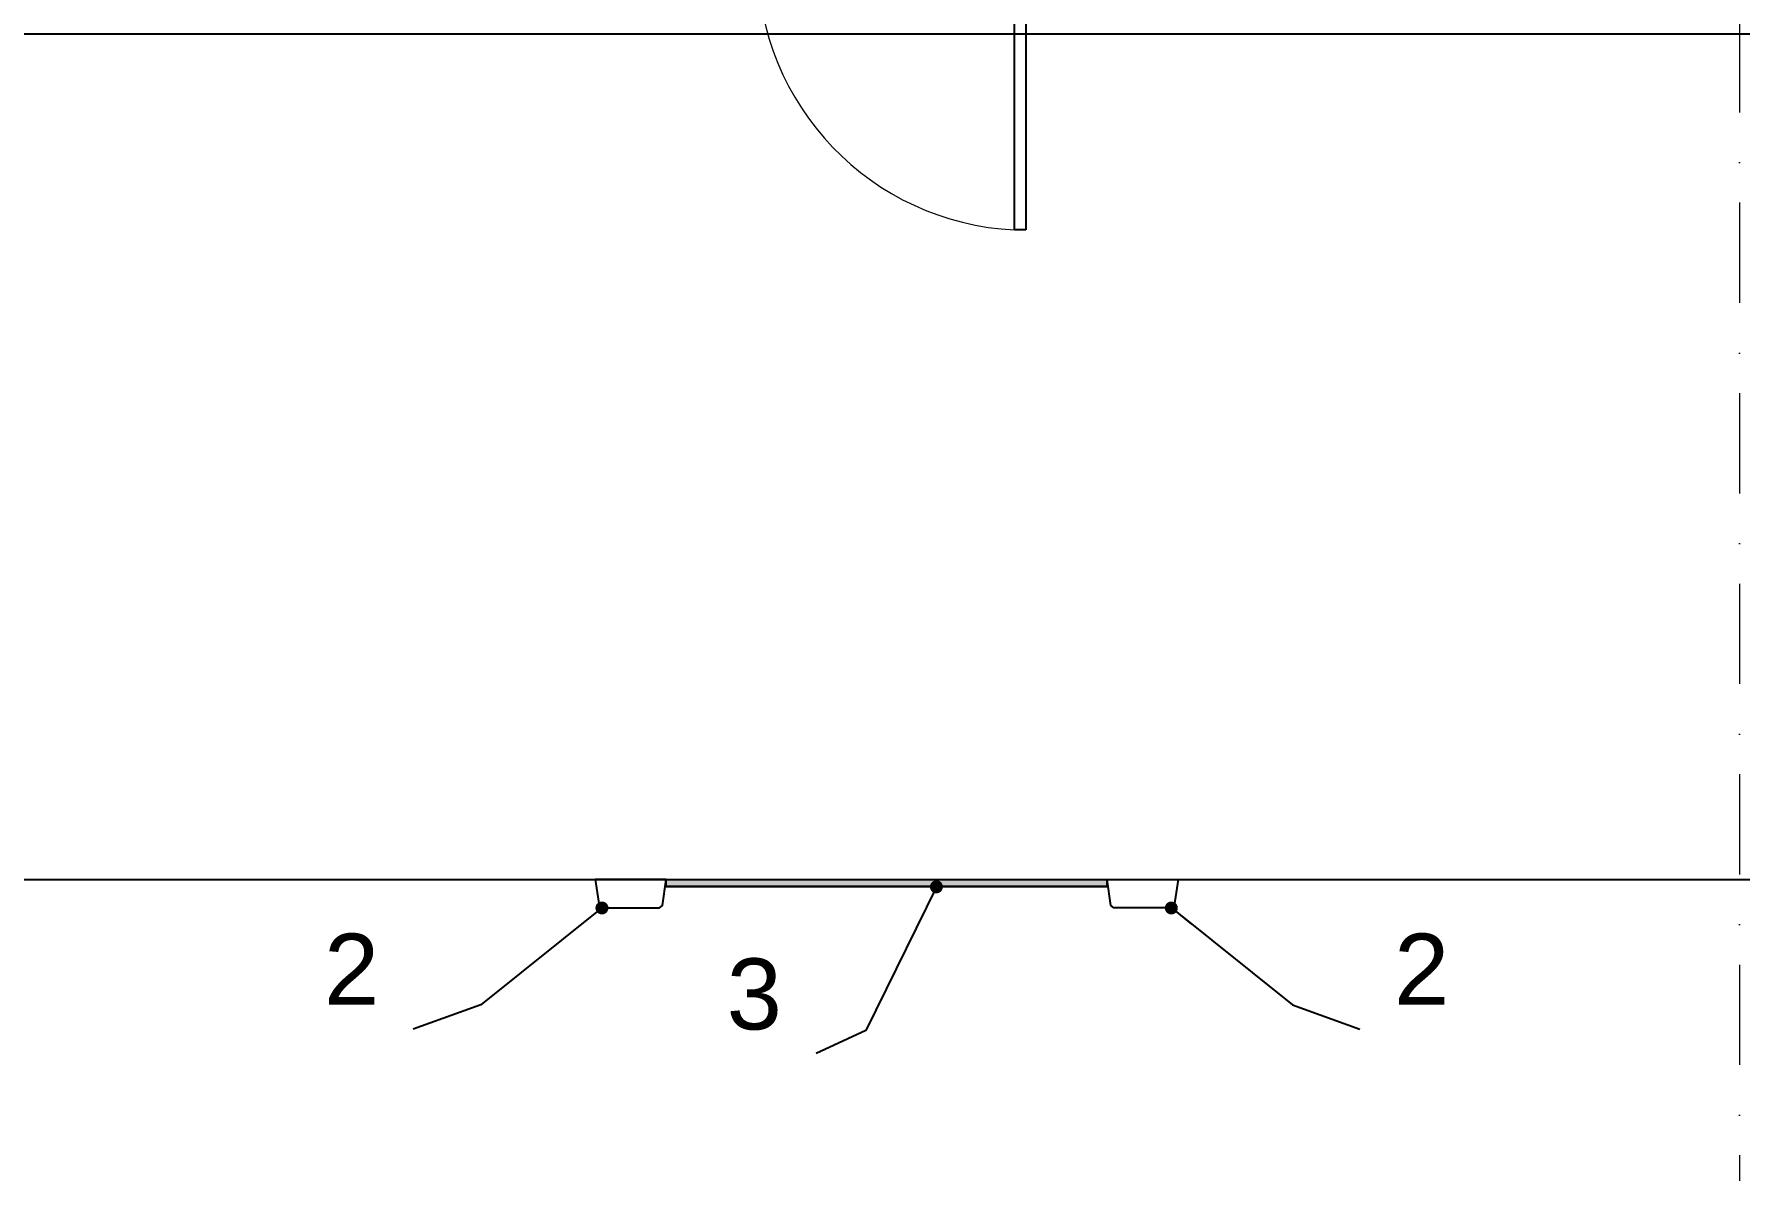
# Model space of a CAD drawing. Header units: millimetres. Extents: x -10605 to 104127, y -15987 to 52426.
# Drawn here: x 82001 to 88001, y -4300 to -300 of the extents above; entities that cross this region are included whole.
import ezdxf
from ezdxf.enums import TextEntityAlignment as Align

# ---------------------------------------------------------------- set-up
doc = ezdxf.new("R2010")
doc.units = ezdxf.units.MM
doc.header["$MEASUREMENT"] = 0
doc.linetypes.add('Dot & Dashed', pattern=[670.277762, 352.777767, -176.388884, 0, -141.111112])
for name, color, linetype, lineweight in [('0_Ном._пера__100', 7, 'Continuous', 9), ('0_Ном._пера__98', 7, 'Continuous', 25), ('Оси_Ном._пера__200', 7, 'Continuous', 0), ('Отделочный_маркеры отделки_Ном._пера__200', 7, 'Continuous', 0), ('Стены _Ном._пера__91', 255, 'Continuous', 0), ('Стены _Ном._пера__98', 7, 'Continuous', 25)]:
    doc.layers.add(name, color=color, linetype=linetype, lineweight=lineweight)
doc.layers.add('Оси', color=7, linetype='Continuous')
doc.layers.add('Стены', color=7, linetype='Continuous')
doc.layers.add('Стены _Ном._пера__2', color=7, linetype='Continuous', lineweight=0, true_color=0xc2747474)
doc.styles.add('РЎР“Р•РќР•Р\xa0РР\xa0_РЎРўРР›Р¬_1', font='arial.ttf')
doc.dimstyles.new('СГЕНЕРИР_СТИЛЬ__1', dxfattribs={"dimtxt": 0.18, "dimasz": 91.2, "dimexe": 0.18, "dimexo": 0.0625, "dimgap": 0.09, "dimtad": 0, "dimtih": 1, "dimtoh": 1, "dimdec": 4, "dimzin": 0, "dimdsep": 46, "dimcen": 0.09, "dimadec": 0, "dimazin": 0, "dimtfac": 1, "dimtdec": 4, "dimtmove": 0, "dimatfit": 3, "dimldrblk": 'ARROWHEAD_11', "dimfxl": 1, "dimtolj": 1, "dimtzin": 0, "dimarcsym": 0})

# ---------------------------------------------------------------- blocks, each defined once
blk = doc.blocks.new('Перекрытие_16', base_point=(86025, -3275))
at = {"layer": 'Стены _Ном._пера__98', "color": 7, "linetype": 'Continuous', "lineweight": 25, "flags": 128}
blk.add_lwpolyline([(86025, -3275), (86011.3, -3366.5), (86001.4, -3375), (85798.6, -3375), (85788.7, -3366.5), (85775.1, -3275)], close=True, dxfattribs=at)
blk = doc.blocks.new('Перекрытие_17', base_point=(83975, -3275))
at = {"layer": 'Стены _Ном._пера__98', "color": 7, "linetype": 'Continuous', "lineweight": 25, "flags": 128}
blk.add_lwpolyline([(83975, -3275), (83988.7, -3366.5), (83998.6, -3375), (84201.4, -3375), (84211.3, -3366.5), (84224.9, -3275)], close=True, dxfattribs=at)
blk = doc.blocks.new('Морф_78')
at = {"layer": 'Стены _Ном._пера__91', "color": 255, "linetype": 'Continuous', "lineweight": 0, "flags": 128}
for points in [[(85575.1, -3299.1), (85775.1, -3299.1)], [(85575.1, -3300.6), (85575.1, -3299.1)], [(85775.1, -3300.6), (85775.1, -3299.1)], [(85575.1, -3300.6), (85775.1, -3300.6)]]:
    blk.add_lwpolyline(points, dxfattribs=at)
blk = doc.blocks.new('Морф_79')
at = {"layer": 'Стены _Ном._пера__91', "color": 255, "linetype": 'Continuous', "lineweight": 0, "flags": 128}
for points in [[(85375.1, -3300.6), (85375.1, -3299.1)], [(85375.1, -3299.1), (85575.1, -3299.1)], [(85775.1, -3299.1), (85575.1, -3299.1)], [(85575.1, -3299.1), (85575.1, -3300.6)], [(85775.1, -3300.6), (85775.1, -3299.1)], [(85575.1, -3300.6), (85375.1, -3300.6)], [(85575.1, -3300.6), (85775.1, -3300.6)]]:
    blk.add_lwpolyline(points, dxfattribs=at)
blk = doc.blocks.new('Морф_80')
at = {"layer": 'Стены _Ном._пера__91', "color": 255, "linetype": 'Continuous', "lineweight": 0, "flags": 128}
for points in [[(85175.1, -3300.6), (85175.1, -3299.1)], [(85175.1, -3299.1), (85375.1, -3299.1)], [(85675.1, -3299.1), (85375.1, -3299.1)], [(85375.1, -3299.1), (85375.1, -3300.6)], [(85675.1, -3300.6), (85675.1, -3299.1)], [(85375.1, -3300.6), (85175.1, -3300.6)], [(85375.1, -3300.6), (85675.1, -3300.6)]]:
    blk.add_lwpolyline(points, dxfattribs=at)
blk = doc.blocks.new('Морф_81')
at = {"layer": 'Стены _Ном._пера__91', "color": 255, "linetype": 'Continuous', "lineweight": 0, "flags": 128}
for points in [[(85175.1, -3300.6), (85175.1, -3299.1)], [(85175.1, -3299.1), (85375.1, -3299.1)], [(85675.1, -3299.1), (85375.1, -3299.1)], [(85375.1, -3299.1), (85375.1, -3300.6)], [(85675.1, -3300.6), (85675.1, -3299.1)], [(85375.1, -3300.6), (85175.1, -3300.6)], [(85375.1, -3300.6), (85675.1, -3300.6)]]:
    blk.add_lwpolyline(points, dxfattribs=at)
blk = doc.blocks.new('Морф_82')
at = {"layer": 'Стены _Ном._пера__91', "color": 255, "linetype": 'Continuous', "lineweight": 0, "flags": 128}
for points in [[(84975.1, -3300.6), (84975.1, -3299.1)], [(84975.1, -3299.1), (85175.1, -3299.1)], [(85475.1, -3299.1), (85175.1, -3299.1)], [(85175.1, -3299.1), (85175.1, -3300.6)], [(85475.1, -3300.6), (85475.1, -3299.1)], [(85175.1, -3300.6), (84975.1, -3300.6)], [(85175.1, -3300.6), (85475.1, -3300.6)]]:
    blk.add_lwpolyline(points, dxfattribs=at)
blk = doc.blocks.new('Морф_83')
at = {"layer": 'Стены _Ном._пера__91', "color": 255, "linetype": 'Continuous', "lineweight": 0, "flags": 128}
for points in [[(84775.1, -3300.6), (84775.1, -3299.1)], [(84775.1, -3299.1), (84975.1, -3299.1)], [(85275.1, -3299.1), (84975.1, -3299.1)], [(84975.1, -3299.1), (84975.1, -3300.6)], [(85275.1, -3300.6), (85275.1, -3299.1)], [(84975.1, -3300.6), (84775.1, -3300.6)], [(84975.1, -3300.6), (85275.1, -3300.6)]]:
    blk.add_lwpolyline(points, dxfattribs=at)
blk = doc.blocks.new('Морф_84')
at = {"layer": 'Стены _Ном._пера__91', "color": 255, "linetype": 'Continuous', "lineweight": 0, "flags": 128}
for points in [[(84575.1, -3300.6), (84575.1, -3299.1)], [(84575.1, -3299.1), (84775.1, -3299.1)], [(85075.1, -3299.1), (84775.1, -3299.1)], [(84775.1, -3299.1), (84775.1, -3300.6)], [(85075.1, -3300.6), (85075.1, -3299.1)], [(84775.1, -3300.6), (84575.1, -3300.6)], [(84775.1, -3300.6), (85075.1, -3300.6)]]:
    blk.add_lwpolyline(points, dxfattribs=at)
blk = doc.blocks.new('Морф_85')
at = {"layer": 'Стены _Ном._пера__91', "color": 255, "linetype": 'Continuous', "lineweight": 0, "flags": 128}
for points in [[(84375.1, -3300.6), (84375.1, -3299.1)], [(84375.1, -3299.1), (84575.1, -3299.1)], [(84875.1, -3299.1), (84575.1, -3299.1)], [(84575.1, -3299.1), (84575.1, -3300.6)], [(84875.1, -3300.6), (84875.1, -3299.1)], [(84575.1, -3300.6), (84375.1, -3300.6)], [(84575.1, -3300.6), (84875.1, -3300.6)]]:
    blk.add_lwpolyline(points, dxfattribs=at)
blk = doc.blocks.new('Морф_86')
at = {"layer": 'Стены _Ном._пера__91', "color": 255, "linetype": 'Continuous', "lineweight": 0, "flags": 128}
for points in [[(84224.9, -3299.1), (84375.1, -3299.1)], [(84224.9, -3299.1), (84224.9, -3300.6)], [(84675.1, -3299.1), (84375.1, -3299.1)], [(84375.1, -3299.1), (84375.1, -3300.6)], [(84675.1, -3300.6), (84675.1, -3299.1)], [(84375.1, -3300.6), (84224.9, -3300.6)], [(84375.1, -3300.6), (84675.1, -3300.6)]]:
    blk.add_lwpolyline(points, dxfattribs=at)
blk = doc.blocks.new('Морф_87')
at = {"layer": 'Стены _Ном._пера__91', "color": 255, "linetype": 'Continuous', "lineweight": 0, "flags": 128}
for points in [[(84475.1, -3299.1), (84224.9, -3299.1)], [(84224.9, -3299.1), (84224.9, -3300.6)], [(84475.1, -3300.6), (84475.1, -3299.1)], [(84224.9, -3300.6), (84475.1, -3300.6)]]:
    blk.add_lwpolyline(points, dxfattribs=at)
blk = doc.blocks.new('Морф_88')
at = {"layer": 'Стены _Ном._пера__91', "color": 255, "linetype": 'Continuous', "lineweight": 0, "flags": 128}
for points in [[(84275.1, -3299.1), (84224.9, -3299.1)], [(84224.9, -3299.1), (84224.9, -3300.6)], [(84275.1, -3300.6), (84275.1, -3299.1)], [(84224.9, -3300.6), (84275.1, -3300.6)]]:
    blk.add_lwpolyline(points, dxfattribs=at)
blk = doc.blocks.new('ARROWHEAD_11')
at = {"color": 0, "linetype": 'Continuous', "lineweight": 0}
blk.add_line((0, 0), (-1, 0), dxfattribs=at)
at = {"color": 0, "linetype": 'Continuous', "lineweight": 0, "const_width": 0.25, "flags": 128}
blk.add_lwpolyline([(-0.125, 0, 1), (0.125, 0, 1)], format="xyb", close=True, dxfattribs=at)
blk = doc.blocks.new('Перекрытие_75', base_point=(3875, -3275))
at = {"layer": 'Стены _Ном._пера__98', "color": 7, "linetype": 'Continuous', "lineweight": 25, "flags": 128}
blk.add_lwpolyline([(3875, -3275), (94125, -3275), (94125, -300), (3875, -300)], close=True, dxfattribs=at)
blk = doc.blocks.new('Перекрытие_83', base_point=(85775.1, -3299.1))
at = {"layer": 'Стены _Ном._пера__2', "linetype": 'Continuous', "lineweight": 0, "true_color": 0x979797}
blk.add_hatch(color=252, dxfattribs=at).paths.add_polyline_path([(85775.1, -3299.1), (85775.1, -3275), (84224.9, -3275), (84224.9, -3299.1)])
at = {"layer": 'Стены _Ном._пера__98', "color": 7, "linetype": 'Continuous', "lineweight": 25, "flags": 128}
blk.add_lwpolyline([(85775.1, -3299.1), (84224.9, -3299.1), (84224.9, -3275), (85775.1, -3275)], close=True, dxfattribs=at)
blk = doc.blocks.new('Стандартный Маркер Сетки_4')
at = {"layer": 'Оси_Ном._пера__200', "color": 7, "linetype": 'Dot & Dashed', "lineweight": 0}
blk.add_line((0, 0), (55187, 0), dxfattribs=at)
at = {"layer": 'Оси_Ном._пера__200', "color": 7, "lineweight": 0, "style": 'РЎР“Р•РќР•Р\xa0РР\xa0_РЎРўРР›Р¬_1'}
blk.add_attdef('AC_MarkerText_1', text='', height=300, rotation=90, dxfattribs=at).set_placement((55368.5, -68.6), align=Align.TOP_CENTER)

msp = doc.modelspace()

# ---------------------------------------------------------------- linework, layer by layer
at = {"layer": '0_Ном._пера__100', "color": 7, "linetype": 'Continuous', "lineweight": 9}
msp.add_arc((85494.76624, -41.43594), 948.61342, 180.215268096, 267.304782372, dxfattribs=at)
at = {"layer": '0_Ном._пера__98', "color": 7, "linetype": 'Continuous', "lineweight": 25}
for p, q in [((85450.15952, -989), (85450.15952, -43.42666)), ((85490.15952, -43.42666), (85490.15952, -989)), ((85490.15952, -989), (85450.15952, -989))]:
    msp.add_line(p, q, dxfattribs=at)

# ---------------------------------------------------------------- block references
at = {"layer": 'Оси', "color": 8, "linetype": 'Continuous', "lineweight": 0, "true_color": 0x747474, "zscale": 1000, "rotation": 270}
msp.add_blockref('Стандартный Маркер Сетки_4', (88000, 40000.00005), dxfattribs=at)
at = {"layer": 'Стены', "color": 7, "linetype": 'Continuous', "lineweight": 25}
for name, p in [('Перекрытие_75', (3875, -3275)), ('Перекрытие_17', (83974.97101, -3275)), ('Перекрытие_83', (85775.07059, -3299.07348)), ('Перекрытие_16', (86025.02892, -3275))]:
    msp.add_blockref(name, p, dxfattribs=at)
at = {"layer": 'Стены', "linetype": 'Continuous', "lineweight": 0}
for name in ['Морф_86', 'Морф_87', 'Морф_88', 'Морф_85', 'Морф_84', 'Морф_83', 'Морф_82', 'Морф_80', 'Морф_81', 'Морф_79', 'Морф_78']:
    msp.add_blockref(name, (0, 0), dxfattribs=at)

# ---------------------------------------------------------------- texts
at = {"layer": 'Отделочный_маркеры отделки_Ном._пера__200', "color": 7, "linetype": 'Continuous', "lineweight": 0, "char_height": 250, "style": 'РЎР“Р•РќР•Р\xa0РР\xa0_РЎРўРР›Р¬_1'}
for s, insert, attachment_point in [('\\A1;{\\pqr;\\fArial|b0|i0|c204|p0;\\W1.000000;2}', (83215.0955, -3715.30228), 9), ('\\A1;{\\pql;\\fArial|b0|i0|c204|p0;\\W1.000000;2}', (86784.90443, -3715.30228), 7), ('\\A1;{\\pqr;\\fArial|b0|i0|c204|p0;\\W1.000000;3}', (84631.55125, -3805.98357), 9)]:
    msp.add_mtext(s, dxfattribs=dict(at, insert=insert, attachment_point=attachment_point))

# ---------------------------------------------------------------- leaders
at = {"layer": 'Отделочный_маркеры отделки_Ном._пера__200', "color": 7, "linetype": 'Continuous', "lineweight": 0, "annotation_type": 0, "has_hookline": 1}
for points, hookline_direction, text_width in [([(85175.07059, -3300.56615), (84926.22594, -3805.98357), (84751.55125, -3887.34573)], 1, 163.5), ([(83998.60064, -3374.98221), (83572.56533, -3715.30228), (83335.0955, -3801.01751)], 1, 165.25), ([(86001.39929, -3374.98221), (86427.43459, -3715.30228), (86664.90443, -3801.01751)], 0, 165.25)]:
    msp.add_leader(points, dimstyle='СГЕНЕРИР_СТИЛЬ__1', dxfattribs=dict(at, hookline_direction=hookline_direction, text_width=text_width))

doc.saveas('drawing.dxf')
